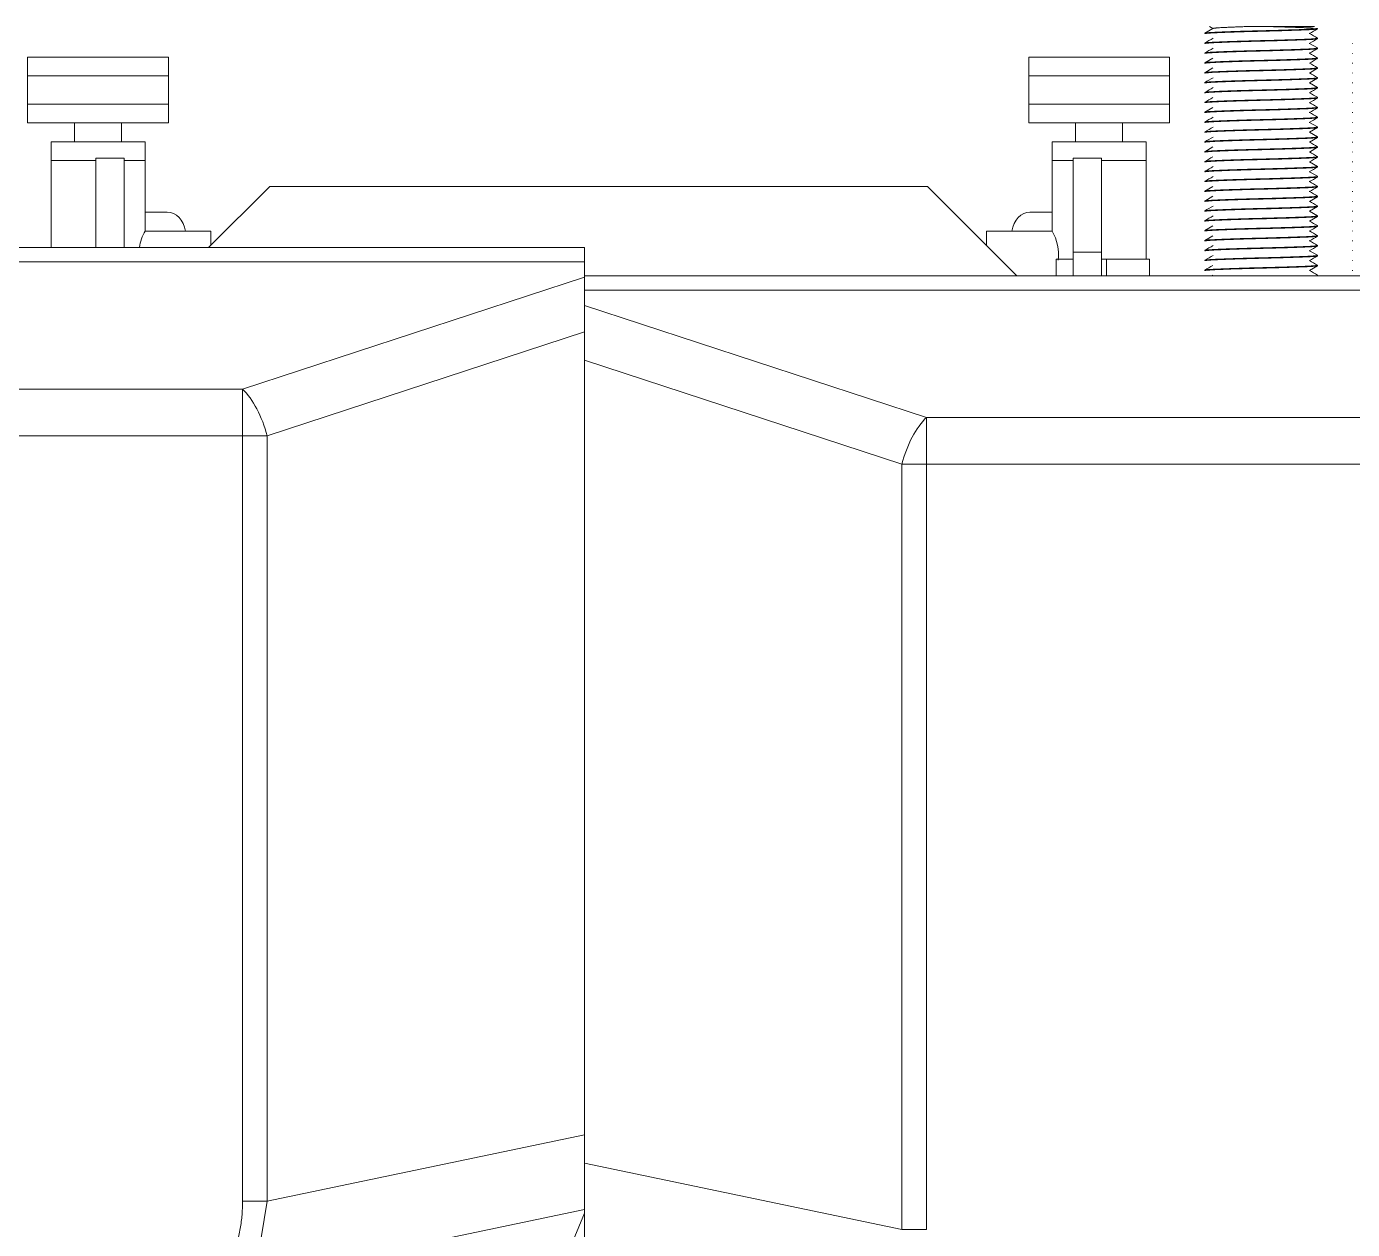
# Model space of a CAD drawing. Header units: millimetres. Extents: x 113490 to 142599, y -20467 to 115.
# Drawn here: x 133022.9 to 133164, y -6244.1 to -6116.2 of the extents above; entities that cross this region are included whole.
import ezdxf

# ---------------------------------------------------------------- set-up
doc = ezdxf.new("R2010")
doc.units = ezdxf.units.MM
doc.layers.add('DV1_0', color=7, linetype='Continuous')

msp = doc.modelspace()

# ---------------------------------------------------------------- linework, layer by layer
at = {"layer": 'DV1_0', "color": 7, "linetype": 'Continuous', "lineweight": 15}
for p, q in [((133148.75, -6116.18), (133149.12, -6116.39)), ((133159.94, -6116.18), (133152.8, -6116.18)), ((133149.13, -6116.39), (133148.26, -6116.89)), ((133160.26, -6117.47), (133160.26, -6117.42)), ((133148.26, -6117.95), (133148.26, -6118)), ((133148.26, -6119), (133148.26, -6119.05)), ((133160.26, -6118.46), (133159.4, -6117.97)), ((133160.26, -6118.52), (133160.26, -6118.47)), ((133163.98, -6117.95), (133163.98, -6118)), ((133163.98, -6119), (133163.98, -6119.05)), ((133038, -6119.43), (133023, -6119.43)), ((133023, -6119.43), (133023, -6124.43)), ((133038, -6124.43), (133038, -6119.43)), ((133144.52, -6119.43), (133129.52, -6119.43)), ((133129.52, -6119.43), (133129.52, -6124.43)), ((133144.52, -6124.43), (133144.52, -6119.43)), ((133149.13, -6119.54), (133148.26, -6120.04)), ((133148.26, -6120.05), (133148.26, -6120.1)), ((133149.13, -6120.59), (133148.26, -6121.09)), ((133160.26, -6119.57), (133160.26, -6119.52)), ((133160.26, -6120.62), (133160.26, -6120.57)), ((133163.98, -6120.05), (133163.98, -6120.1)), ((133038, -6121.43), (133023, -6121.43)), ((133023, -6121.43), (133023, -6126.43)), ((133038, -6126.43), (133038, -6121.43)), ((133144.52, -6121.43), (133129.52, -6121.43)), ((133129.52, -6121.43), (133129.52, -6126.43)), ((133144.52, -6126.43), (133144.52, -6121.43)), ((133148.26, -6121.1), (133148.26, -6121.15)), ((133159.39, -6121.13), (133160.26, -6120.62)), ((133159.39, -6122.17), (133160.26, -6121.67)), ((133160.26, -6121.67), (133160.26, -6121.62)), ((133163.98, -6121.1), (133163.98, -6121.15)), ((133148.26, -6122.15), (133148.26, -6122.2)), ((133148.26, -6123.2), (133148.26, -6123.25)), ((133160.26, -6122.66), (133159.4, -6122.17)), ((133160.26, -6122.72), (133160.26, -6122.67)), ((133163.98, -6122.15), (133163.98, -6122.2)), ((133163.98, -6123.2), (133163.98, -6123.25)), ((133038, -6124.43), (133023, -6124.43)), ((133144.52, -6124.43), (133129.52, -6124.43)), ((133148.26, -6124.25), (133148.26, -6124.3)), ((133149.13, -6124.79), (133148.26, -6125.29)), ((133160.26, -6123.77), (133160.26, -6123.72)), ((133160.26, -6124.82), (133160.26, -6124.77)), ((133163.98, -6124.25), (133163.98, -6124.3)), ((133148.26, -6125.3), (133148.26, -6125.35)), ((133160.26, -6125.87), (133160.26, -6125.82)), ((133163.98, -6125.3), (133163.98, -6125.35)), ((133038, -6126.43), (133023, -6126.43)), ((133028, -6126.43), (133028, -6128.43)), ((133028, -6126.43), (133028, -6128.43)), ((133033, -6128.43), (133033, -6126.43)), ((133033, -6128.43), (133033, -6126.43)), ((133144.52, -6126.43), (133129.52, -6126.43)), ((133134.52, -6126.43), (133134.52, -6128.43)), ((133134.52, -6126.43), (133134.52, -6128.43)), ((133139.52, -6128.43), (133139.52, -6126.43)), ((133139.52, -6128.43), (133139.52, -6126.43)), ((133148.26, -6126.35), (133148.26, -6126.4)), ((133148.26, -6127.4), (133148.26, -6127.45)), ((133159.39, -6127.43), (133160.26, -6126.93)), ((133160.26, -6126.86), (133159.4, -6126.37)), ((133160.26, -6127.91), (133159.4, -6127.42)), ((133160.26, -6126.92), (133160.26, -6126.87)), ((133163.98, -6126.35), (133163.98, -6126.4)), ((133163.98, -6127.4), (133163.98, -6127.45)), ((133035.5, -6128.43), (133025.5, -6128.43)), ((133025.5, -6128.43), (133025.5, -6139.68)), ((133035.5, -6137.93), (133035.5, -6128.43)), ((133142.02, -6128.43), (133132.02, -6128.43)), ((133132.02, -6128.43), (133132.02, -6137.93)), ((133142.02, -6140.93), (133142.02, -6128.43)), ((133148.26, -6128.45), (133148.26, -6128.5)), ((133149.13, -6128.99), (133148.26, -6129.49)), ((133159.39, -6128.48), (133160.26, -6127.97)), ((133159.39, -6129.53), (133160.26, -6129.02)), ((133160.26, -6127.97), (133160.26, -6127.92)), ((133160.26, -6129.02), (133160.26, -6128.97)), ((133163.98, -6128.45), (133163.98, -6128.5)), ((133030.26, -6130.43), (133025.5, -6130.43)), ((133025.5, -6130.43), (133025.5, -6139.68)), ((133030.26, -6130.18), (133033.26, -6130.18)), ((133030.26, -6139.68), (133030.26, -6130.18)), ((133033.26, -6130.18), (133033.26, -6139.68)), ((133035.5, -6130.43), (133033.26, -6130.43)), ((133035.5, -6137.95), (133035.5, -6130.43)), ((133134.26, -6130.43), (133132.02, -6130.43)), ((133132.02, -6130.43), (133132.02, -6137.95)), ((133134.26, -6140.18), (133134.26, -6130.18)), ((133134.26, -6130.18), (133137.26, -6130.18)), ((133137.26, -6130.18), (133137.26, -6140.18)), ((133142.02, -6130.43), (133137.26, -6130.43)), ((133142.02, -6140.93), (133142.02, -6130.43)), ((133148.26, -6129.5), (133148.26, -6129.55)), ((133160.26, -6130.07), (133160.26, -6130.02)), ((133163.98, -6129.5), (133163.98, -6129.55)), ((133148.26, -6130.55), (133148.26, -6130.6)), ((133148.26, -6131.6), (133148.26, -6131.65)), ((133160.26, -6131.06), (133159.4, -6130.57)), ((133160.26, -6132.11), (133159.4, -6131.62)), ((133160.26, -6131.12), (133160.26, -6131.07)), ((133163.98, -6130.55), (133163.98, -6130.6)), ((133163.98, -6131.6), (133163.98, -6131.65)), ((133048.76, -6133.18), (133042.26, -6139.68)), ((133048.76, -6133.18), (133118.76, -6133.18)), ((133128.26, -6142.68), (133118.76, -6133.18)), ((133148.26, -6132.65), (133148.26, -6132.7)), ((133149.13, -6133.19), (133148.26, -6133.69)), ((133160.26, -6132.17), (133160.26, -6132.12)), ((133160.26, -6133.22), (133160.26, -6133.17)), ((133163.98, -6132.65), (133163.98, -6132.7)), ((133148.26, -6133.7), (133148.26, -6133.75)), ((133149.13, -6134.24), (133148.26, -6134.74)), ((133159.39, -6134.78), (133160.26, -6134.28)), ((133160.26, -6134.27), (133160.26, -6134.22)), ((133163.98, -6133.7), (133163.98, -6133.75)), ((133037.86, -6135.93), (133035.5, -6135.93)), ((133132.02, -6135.93), (133129.66, -6135.93)), ((133148.26, -6134.75), (133148.26, -6134.8)), ((133148.26, -6135.8), (133148.26, -6135.85)), ((133159.39, -6135.82), (133160.26, -6135.32)), ((133160.26, -6136.31), (133159.4, -6135.82)), ((133160.26, -6135.32), (133160.26, -6135.27)), ((133163.98, -6134.75), (133163.98, -6134.8)), ((133163.98, -6135.8), (133163.98, -6135.85)), ((133148.26, -6136.85), (133148.26, -6136.9)), ((133149.13, -6137.39), (133148.26, -6137.89)), ((133159.39, -6136.88), (133160.26, -6136.37)), ((133160.26, -6136.37), (133160.26, -6136.32)), ((133160.26, -6137.42), (133160.26, -6137.37)), ((133163.98, -6136.85), (133163.98, -6136.9)), ((133042.5, -6137.93), (133035.5, -6137.93)), ((133042.5, -6139.43), (133042.5, -6137.93)), ((133125.02, -6137.93), (133125.02, -6139.44)), ((133132.02, -6137.93), (133125.02, -6137.93)), ((133148.26, -6137.9), (133148.26, -6137.95)), ((133149.13, -6138.44), (133148.26, -6138.94)), ((133160.26, -6138.47), (133160.26, -6138.42)), ((133163.98, -6137.9), (133163.98, -6137.95)), ((133082.26, -6139.68), (132983.28, -6139.68)), ((133082.26, -6141.22), (133082.26, -6139.68)), ((133134.26, -6142.68), (133134.26, -6140.18)), ((133137.26, -6140.18), (133134.26, -6140.18)), ((133137.26, -6142.68), (133137.26, -6140.18)), ((133148.26, -6138.95), (133148.26, -6139)), ((133148.26, -6140), (133148.26, -6140.05)), ((133160.26, -6140.51), (133159.4, -6140.02)), ((133160.26, -6139.52), (133160.26, -6139.47)), ((133163.98, -6138.95), (133163.98, -6139)), ((133163.98, -6140), (133163.98, -6140.05)), ((133082.26, -6141.22), (133082.26, -6142.84)), ((133134.26, -6140.93), (133132.46, -6140.93)), ((133132.46, -6140.93), (133132.46, -6142.68)), ((133137.8, -6140.93), (133137.26, -6140.93)), ((133140.08, -6140.93), (133137.8, -6140.93)), ((133137.8, -6140.93), (133137.8, -6142.68)), ((133142.36, -6140.93), (133140.08, -6140.93)), ((133142.36, -6140.93), (133142.36, -6142.68)), ((133148.26, -6141.05), (133148.26, -6141.1)), ((133159.39, -6142.13), (133160.26, -6141.62)), ((133160.26, -6140.57), (133160.26, -6140.52)), ((133160.26, -6141.62), (133160.26, -6141.57)), ((133163.98, -6141.05), (133163.98, -6141.1)), ((133181.24, -6142.68), (133082.26, -6142.68)), ((133082.26, -6148.67), (133082.26, -6142.84)), ((133148.26, -6142.1), (133148.26, -6142.15)), ((133149.13, -6142.64), (133149.06, -6142.68)), ((133160.25, -6142.68), (133160.26, -6142.67)), ((133160.26, -6142.67), (133160.26, -6142.62)), ((133163.98, -6142.1), (133163.98, -6142.15)), ((133082.26, -6148.58), (133082.26, -6151.67)), ((133082.26, -6234.07), (133082.26, -6148.67)), ((133082.26, -6151.67), (133082.26, -6237.07)), ((133082.26, -6237.08), (133082.26, -6234.07)), ((133082.26, -6237.07), (133082.26, -6245))]:
    msp.add_line(p, q, dxfattribs=at)
at = {"layer": 'DV1_0', "color": 7, "linetype": 'Continuous', "lineweight": 20}
for p, q in [((133082.26, -6141.22), (132981.95, -6141.22)), ((133045.88, -6154.76), (133082.26, -6142.84)), ((133182.57, -6144.22), (133082.26, -6144.22)), ((133082.26, -6145.84), (133118.64, -6157.76)), ((133048.5, -6159.73), (133082.26, -6148.67)), ((133082.26, -6151.67), (133116.02, -6162.73)), ((131930.64, -6154.76), (133045.88, -6154.76)), ((133045.88, -6159.73), (133045.88, -6154.76)), ((133118.64, -6157.76), (134233.88, -6157.76)), ((133118.64, -6157.76), (133118.64, -6162.73)), ((131930.64, -6159.73), (133045.88, -6159.73)), ((133045.88, -6241.13), (133045.88, -6159.73)), ((133045.88, -6159.73), (133048.5, -6159.73)), ((133048.5, -6241.13), (133048.5, -6159.73)), ((133116.02, -6162.73), (133116.02, -6244.13)), ((133118.64, -6162.73), (133116.02, -6162.73)), ((133118.64, -6162.73), (134233.88, -6162.73)), ((133118.64, -6162.73), (133118.64, -6244.13)), ((133048.5, -6241.13), (133082.26, -6234.07)), ((133082.26, -6237.07), (133116.02, -6244.13)), ((133045.88, -6241.13), (133048.5, -6241.13)), ((133047.13, -6249.35), (133048.5, -6241.13)), ((132654.65, -7262.15), (133082.26, -6242.4)), ((133047.13, -6249.35), (133082.26, -6242)), ((133118.64, -6244.13), (133116.02, -6244.13))]:
    msp.add_line(p, q, dxfattribs=at)
at = {"layer": 'DV1_0', "color": 7, "linetype": 'Continuous', "lineweight": 15}
for centre, start, end in [((133039.85, -6140.43), 150.0584, 171.281), ((133127.68, -6140.43), 353.0524, 29.9416)]:
    msp.add_arc(centre, 5.01, start, end, dxfattribs=at)
for centre, start_param, end_param in [((133037.86, -6138.43), 1.772154, 3.141593), ((133129.66, -6138.43), 3.141593, 4.511031)]:
    msp.add_ellipse(centre, major_axis=(0, -2.5), ratio=0.790252, start_param=start_param, end_param=end_param, dxfattribs=at)
at = {"layer": 'DV1_0', "color": 7, "linetype": 'Continuous', "lineweight": 20}
for centre, major_axis, start_param, end_param in [((133045.88, -6159.73), (-1.87, 5.7), 4.575942, 5.619674), ((133118.64, -6162.73), (1.87, 5.7), 0.663512, 1.707243)]:
    msp.add_ellipse(centre, major_axis=major_axis, ratio=0.419085, start_param=start_param, end_param=end_param, dxfattribs=at)
at = {"layer": 'DV1_0', "color": 7, "linetype": 'Continuous', "lineweight": 15}
for points, weights, knots in [([(133148.27, -6116.89), (133148.32, -6116.86), (133148.72, -6116.83), (133150.04, -6116.74), (133153.48, -6116.65), (133156.91, -6116.57), (133159.02, -6116.48), (133160.35, -6116.42), (133160.25, -6116.36)], [0.940409653472, 0.955272571626, 1, 0.866025403784, 1, 0.866025403784, 1, 0.910927340067, 0.940294130174], [0.98211746, 0.98211746, 0.98211746, 0.98359662, 0.98359662, 0.98802723, 0.98802723, 0.99245785, 0.99245785, 0.99540353, 0.99540353, 0.99540353]), ([(133149.13, -6116.39), (133149.18, -6116.36), (133149.52, -6116.33), (133150.45, -6116.26), (133152.8, -6116.18)], [0.940735776671, 0.955757985195, 1, 0.886847543423, 0.964828014894], [0.994728127, 0.994728127, 0.994728127, 0.996209998, 0.996209998, 1, 1, 1]), ([(133148.26, -6116.94), (133148.26, -6116.91), (133148.72, -6116.88), (133150.04, -6116.79), (133153.48, -6116.7), (133156.91, -6116.62), (133159.02, -6116.53), (133160.13, -6116.48), (133160.25, -6116.43)], [0.937005684544, 0.949367490769, 1, 0.866025403784, 1, 0.866025403784, 1, 0.924617813952, 0.934064754229], [0.98010034, 0.98010034, 0.98010034, 0.98181818, 0.98181818, 0.98636364, 0.98636364, 0.99090909, 0.99090909, 0.99346664, 0.99346664, 0.99346664]), ([(133148.26, -6117.99), (133148.26, -6117.96), (133148.72, -6117.93), (133150.04, -6117.84), (133153.48, -6117.75), (133156.91, -6117.67), (133159.02, -6117.58), (133160.26, -6117.53), (133160.26, -6117.47)], [0.937005684544, 0.949367490769, 1, 0.866025403784, 1, 0.866025403784, 1, 0.916657913015, 0.937005684544], [0.95282761, 0.95282761, 0.95282761, 0.95454545, 0.95454545, 0.95909091, 0.95909091, 0.96363636, 0.96363636, 0.96646397, 0.96646397, 0.96646397]), ([(133148.28, -6117.93), (133148.35, -6117.9), (133148.72, -6117.88), (133150.04, -6117.79), (133153.48, -6117.7), (133156.91, -6117.62), (133159.02, -6117.53), (133160.32, -6117.48), (133160.26, -6117.41)], [0.943109560128, 0.95901964813, 1, 0.866025403784, 1, 0.866025403784, 1, 0.91315126906, 0.938901527465], [0.95565768, 0.95565768, 0.95565768, 0.95701293, 0.95701293, 0.96144354, 0.96144354, 0.96587416, 0.96587416, 0.96874629, 0.96874629, 0.96874629]), ([(133148.26, -6119.04), (133148.26, -6119.01), (133148.72, -6118.98), (133150.04, -6118.89), (133153.48, -6118.8), (133156.91, -6118.72), (133159.02, -6118.63), (133160.26, -6118.58), (133160.26, -6118.52)], [0.937005684544, 0.949367490769, 1, 0.866025403784, 1, 0.866025403784, 1, 0.916657913015, 0.937005684544], [0.92555488, 0.92555488, 0.92555488, 0.92727273, 0.92727273, 0.93181818, 0.93181818, 0.93636364, 0.93636364, 0.93919124, 0.93919124, 0.93919124]), ([(133148.28, -6118.98), (133148.35, -6118.95), (133148.72, -6118.93), (133150.04, -6118.84), (133153.48, -6118.75), (133156.91, -6118.67), (133159.02, -6118.58), (133160.37, -6118.52), (133160.25, -6118.46)], [0.942920757725, 0.958775347131, 1, 0.866025403784, 1, 0.866025403784, 1, 0.909947002662, 0.940954901324], [0.92906591, 0.92906591, 0.92906591, 0.93042923, 0.93042923, 0.93485985, 0.93485985, 0.93929046, 0.93929046, 0.94226857, 0.94226857, 0.94226857]), ([(133148.26, -6120.04), (133148.31, -6120.01), (133148.72, -6119.98), (133150.04, -6119.89), (133153.48, -6119.8), (133156.91, -6119.72), (133159.02, -6119.63), (133160.42, -6119.57), (133160.24, -6119.51)], [0.939713309122, 0.954198913777, 1, 0.866025403784, 1, 0.866025403784, 1, 0.907072492652, 0.943057807076], [0.90233087, 0.90233087, 0.90233087, 0.90384554, 0.90384554, 0.90827616, 0.90827616, 0.91270677, 0.91270677, 0.91577994, 0.91577994, 0.91577994]), ([(133148.26, -6120.09), (133148.26, -6120.06), (133148.72, -6120.03), (133150.04, -6119.94), (133153.48, -6119.85), (133156.91, -6119.77), (133159.02, -6119.68), (133160.26, -6119.63), (133160.26, -6119.57)], [0.937005684544, 0.949367490769, 1, 0.866025403784, 1, 0.866025403784, 1, 0.916657913015, 0.937005684544], [0.89828215, 0.89828215, 0.89828215, 0.9, 0.9, 0.90454545, 0.90454545, 0.90909091, 0.90909091, 0.91191852, 0.91191852, 0.91191852]), ([(133148.27, -6121.09), (133148.31, -6121.06), (133148.72, -6121.03), (133150.04, -6120.94), (133153.48, -6120.85), (133156.91, -6120.77), (133159.02, -6120.68), (133160.38, -6120.62), (133160.25, -6120.56)], [0.939846462589, 0.954408382882, 1, 0.866025403784, 1, 0.866025403784, 1, 0.909587042622, 0.941204725272], [0.87575411, 0.87575411, 0.87575411, 0.87726185, 0.87726185, 0.88169246, 0.88169246, 0.88612308, 0.88612308, 0.88911309, 0.88911309, 0.88911309]), ([(133148.26, -6121.14), (133148.26, -6121.11), (133148.72, -6121.08), (133150.04, -6120.99), (133153.48, -6120.9), (133156.91, -6120.82), (133159.02, -6120.73), (133160.26, -6120.68), (133160.26, -6120.62)], [0.937005684544, 0.949367490769, 1, 0.866025403784, 1, 0.866025403784, 1, 0.916657913015, 0.937005684544], [0.87100943, 0.87100943, 0.87100943, 0.87272727, 0.87272727, 0.87727273, 0.87727273, 0.88181818, 0.88181818, 0.88464579, 0.88464579, 0.88464579]), ([(133148.26, -6122.19), (133148.26, -6122.16), (133148.72, -6122.13), (133150.04, -6122.04), (133153.48, -6121.95), (133156.91, -6121.87), (133159.02, -6121.78), (133160.26, -6121.73), (133160.26, -6121.67)], [0.937005684544, 0.949367490769, 1, 0.866025403784, 1, 0.866025403784, 1, 0.916657913015, 0.937005684544], [0.8437367, 0.8437367, 0.8437367, 0.84545455, 0.84545455, 0.85, 0.85, 0.85454545, 0.85454545, 0.85737306, 0.85737306, 0.85737306]), ([(133148.28, -6122.13), (133148.34, -6122.1), (133148.72, -6122.08), (133150.04, -6121.99), (133153.48, -6121.9), (133156.91, -6121.82), (133159.02, -6121.73), (133160.32, -6121.68), (133160.26, -6121.61)], [0.942523596791, 0.958253723104, 1, 0.866025403784, 1, 0.866025403784, 1, 0.913211915691, 0.938865619464], [0.84929758, 0.84929758, 0.84929758, 0.85067816, 0.85067816, 0.85510877, 0.85510877, 0.85953939, 0.85953939, 0.86240952, 0.86240952, 0.86240952]), ([(133148.26, -6123.24), (133148.26, -6123.21), (133148.72, -6123.18), (133150.04, -6123.09), (133153.48, -6123), (133156.91, -6122.92), (133159.02, -6122.83), (133160.26, -6122.78), (133160.26, -6122.72)], [0.937005684544, 0.949367490769, 1, 0.866025403784, 1, 0.866025403784, 1, 0.916657913015, 0.937005684544], [0.81646397, 0.81646397, 0.81646397, 0.81818182, 0.81818182, 0.82272727, 0.82272727, 0.82727273, 0.82727273, 0.83010034, 0.83010034, 0.83010034]), ([(133148.28, -6123.18), (133148.36, -6123.15), (133148.72, -6123.13), (133150.04, -6123.04), (133153.48, -6122.95), (133156.91, -6122.87), (133159.02, -6122.78), (133160.35, -6122.72), (133160.25, -6122.66)], [0.943411927292, 0.959406186163, 1, 0.866025403784, 1, 0.866025403784, 1, 0.911003390223, 0.940244069836], [0.822752, 0.822752, 0.822752, 0.82409446, 0.82409446, 0.82852508, 0.82852508, 0.83295569, 0.83295569, 0.83589886, 0.83589886, 0.83589886]), ([(133148.26, -6124.29), (133148.26, -6124.26), (133148.72, -6124.23), (133150.04, -6124.14), (133153.48, -6124.05), (133156.91, -6123.97), (133159.02, -6123.88), (133160.26, -6123.83), (133160.26, -6123.77)], [0.937005684544, 0.949367490769, 1, 0.866025403784, 1, 0.866025403784, 1, 0.916657913015, 0.937005684544], [0.78919124, 0.78919124, 0.78919124, 0.79090909, 0.79090909, 0.79545455, 0.79545455, 0.8, 0.8, 0.80282761, 0.80282761, 0.80282761]), ([(133148.26, -6125.29), (133148.3, -6125.26), (133148.72, -6125.23), (133150.04, -6125.14), (133153.48, -6125.05), (133156.91, -6124.97), (133159.02, -6124.88), (133160.4, -6124.82), (133160.25, -6124.76)], [0.93946088209, 0.953796016575, 1, 0.866025403784, 1, 0.866025403784, 1, 0.908359497092, 0.942085772819], [0.76939909, 0.76939909, 0.76939909, 0.77092708, 0.77092708, 0.77535769, 0.77535769, 0.77978831, 0.77978831, 0.78281891, 0.78281891, 0.78281891]), ([(133148.26, -6125.34), (133148.26, -6125.31), (133148.72, -6125.28), (133150.04, -6125.19), (133153.48, -6125.1), (133156.91, -6125.02), (133159.02, -6124.93), (133160.26, -6124.88), (133160.26, -6124.82)], [0.937005684544, 0.949367490769, 1, 0.866025403784, 1, 0.866025403784, 1, 0.916657913015, 0.937005684544], [0.76191852, 0.76191852, 0.76191852, 0.76363636, 0.76363636, 0.76818182, 0.76818182, 0.77272727, 0.77272727, 0.77555488, 0.77555488, 0.77555488]), ([(133148.27, -6124.24), (133148.32, -6124.21), (133148.72, -6124.18), (133150.04, -6124.09), (133153.48, -6124), (133156.91, -6123.92), (133159.02, -6123.83), (133160.41, -6123.77), (133160.24, -6123.71)], [0.940379779749, 0.955227576202, 1, 0.866025403784, 1, 0.866025403784, 1, 0.907404373793, 0.942802415562], [0.79603012, 0.79603012, 0.79603012, 0.79751077, 0.79751077, 0.80194139, 0.80194139, 0.806372, 0.806372, 0.80943419, 0.80943419, 0.80943419]), ([(133148.26, -6126.39), (133148.26, -6126.36), (133148.72, -6126.33), (133150.04, -6126.24), (133153.48, -6126.15), (133156.91, -6126.07), (133159.02, -6125.98), (133160.26, -6125.93), (133160.26, -6125.87)], [0.937005684544, 0.949367490769, 1, 0.866025403784, 1, 0.866025403784, 1, 0.916657913015, 0.937005684544], [0.73464579, 0.73464579, 0.73464579, 0.73636364, 0.73636364, 0.74090909, 0.74090909, 0.74545455, 0.74545455, 0.74828215, 0.74828215, 0.74828215]), ([(133148.27, -6126.33), (133148.34, -6126.3), (133148.72, -6126.28), (133150.04, -6126.19), (133153.48, -6126.1), (133156.91, -6126.02), (133159.02, -6125.93), (133160.32, -6125.88), (133160.26, -6125.81)], [0.941813228179, 0.957292806461, 1, 0.866025403784, 1, 0.866025403784, 1, 0.912855027697, 0.939078506014], [0.74293104, 0.74293104, 0.74293104, 0.74434339, 0.74434339, 0.748774, 0.748774, 0.75320462, 0.75320462, 0.75608655, 0.75608655, 0.75608655]), ([(133148.26, -6127.44), (133148.26, -6127.41), (133148.72, -6127.38), (133150.04, -6127.29), (133153.48, -6127.2), (133156.91, -6127.12), (133159.02, -6127.03), (133160.26, -6126.98), (133160.26, -6126.92)], [0.937005684544, 0.949367490769, 1, 0.866025403784, 1, 0.866025403784, 1, 0.916657913015, 0.937005684544], [0.70737306, 0.70737306, 0.70737306, 0.70909091, 0.70909091, 0.71363636, 0.71363636, 0.71818182, 0.71818182, 0.72100943, 0.72100943, 0.72100943]), ([(133148.28, -6127.38), (133148.36, -6127.35), (133148.72, -6127.33), (133150.04, -6127.24), (133153.48, -6127.15), (133156.91, -6127.07), (133159.02, -6126.98), (133160.34, -6126.93), (133160.26, -6126.86)], [0.943596258038, 0.959639076609, 1, 0.866025403784, 1, 0.866025403784, 1, 0.911962578916, 0.939627503352], [0.71642494, 0.71642494, 0.71642494, 0.71775969, 0.71775969, 0.72219031, 0.72219031, 0.72662093, 0.72662093, 0.72953237, 0.72953237, 0.72953237]), ([(133148.26, -6128.49), (133148.26, -6128.46), (133148.72, -6128.43), (133150.04, -6128.34), (133153.48, -6128.25), (133156.91, -6128.17), (133159.02, -6128.08), (133160.26, -6128.03), (133160.26, -6127.97)], [0.937005684544, 0.949367490769, 1, 0.866025403784, 1, 0.866025403784, 1, 0.916657913015, 0.937005684544], [0.68010034, 0.68010034, 0.68010034, 0.68181818, 0.68181818, 0.68636364, 0.68636364, 0.69090909, 0.69090909, 0.6937367, 0.6937367, 0.6937367]), ([(133148.26, -6129.49), (133148.3, -6129.46), (133148.72, -6129.43), (133150.04, -6129.34), (133153.48, -6129.25), (133156.91, -6129.17), (133159.02, -6129.08), (133160.41, -6129.02), (133160.24, -6128.96)], [0.939291130934, 0.953520627137, 1, 0.866025403784, 1, 0.866025403784, 1, 0.907529299377, 0.942707133853], [0.66305521, 0.66305521, 0.66305521, 0.66459231, 0.66459231, 0.66902293, 0.66902293, 0.67345354, 0.67345354, 0.6765116, 0.6765116, 0.6765116]), ([(133148.26, -6129.54), (133148.26, -6129.51), (133148.72, -6129.48), (133150.04, -6129.39), (133153.48, -6129.3), (133156.91, -6129.22), (133159.02, -6129.13), (133160.26, -6129.08), (133160.26, -6129.02)], [0.937005684544, 0.949367490769, 1, 0.866025403784, 1, 0.866025403784, 1, 0.916657913015, 0.937005684544], [0.65282761, 0.65282761, 0.65282761, 0.65454545, 0.65454545, 0.65909091, 0.65909091, 0.66363636, 0.66363636, 0.66646397, 0.66646397, 0.66646397]), ([(133148.27, -6128.43), (133148.33, -6128.41), (133148.72, -6128.38), (133150.04, -6128.29), (133153.48, -6128.2), (133156.91, -6128.12), (133159.02, -6128.03), (133160.4, -6127.97), (133160.25, -6127.91)], [0.941224818249, 0.956467072199, 1, 0.866025403784, 1, 0.866025403784, 1, 0.908057190003, 0.942309652079], [0.68973634, 0.68973634, 0.68973634, 0.691176, 0.691176, 0.69560662, 0.69560662, 0.70003723, 0.70003723, 0.70307783, 0.70307783, 0.70307783]), ([(133148.26, -6130.59), (133148.26, -6130.56), (133148.72, -6130.53), (133150.04, -6130.44), (133153.48, -6130.35), (133156.91, -6130.27), (133159.02, -6130.18), (133160.26, -6130.13), (133160.26, -6130.07)], [0.937005684544, 0.949367490769, 1, 0.866025403784, 1, 0.866025403784, 1, 0.916657913015, 0.937005684544], [0.62555488, 0.62555488, 0.62555488, 0.62727273, 0.62727273, 0.63181818, 0.63181818, 0.63636364, 0.63636364, 0.63919124, 0.63919124, 0.63919124]), ([(133148.27, -6130.53), (133148.33, -6130.51), (133148.72, -6130.48), (133150.04, -6130.39), (133153.48, -6130.3), (133156.91, -6130.22), (133159.02, -6130.13), (133160.34, -6130.08), (133160.26, -6130.01)], [0.941071399518, 0.956246952046, 1, 0.866025403784, 1, 0.866025403784, 1, 0.912036569576, 0.939581083352], [0.63656168, 0.63656168, 0.63656168, 0.63800862, 0.63800862, 0.64243923, 0.64243923, 0.64686985, 0.64686985, 0.64977885, 0.64977885, 0.64977885]), ([(133148.26, -6131.64), (133148.26, -6131.61), (133148.72, -6131.58), (133150.04, -6131.49), (133153.48, -6131.4), (133156.91, -6131.32), (133159.02, -6131.23), (133160.26, -6131.18), (133160.26, -6131.12)], [0.937005684544, 0.949367490769, 1, 0.866025403784, 1, 0.866025403784, 1, 0.916657913015, 0.937005684544], [0.59828215, 0.59828215, 0.59828215, 0.6, 0.6, 0.60454545, 0.60454545, 0.60909091, 0.60909091, 0.61191852, 0.61191852, 0.61191852]), ([(133148.28, -6131.58), (133148.36, -6131.55), (133148.72, -6131.53), (133150.04, -6131.44), (133153.48, -6131.35), (133156.91, -6131.27), (133159.02, -6131.18), (133160.32, -6131.13), (133160.26, -6131.06)], [0.943477815595, 0.959489667189, 1, 0.866025403784, 1, 0.866025403784, 1, 0.91271238853, 0.939164655087], [0.61008523, 0.61008523, 0.61008523, 0.61142492, 0.61142492, 0.61585554, 0.61585554, 0.62028616, 0.62028616, 0.62317281, 0.62317281, 0.62317281]), ([(133148.26, -6132.69), (133148.26, -6132.66), (133148.72, -6132.63), (133150.04, -6132.54), (133153.48, -6132.45), (133156.91, -6132.37), (133159.02, -6132.28), (133160.26, -6132.23), (133160.26, -6132.17)], [0.937005684544, 0.949367490769, 1, 0.866025403784, 1, 0.866025403784, 1, 0.916657913015, 0.937005684544], [0.57100943, 0.57100943, 0.57100943, 0.57272727, 0.57272727, 0.57727273, 0.57727273, 0.58181818, 0.58181818, 0.58464579, 0.58464579, 0.58464579]), ([(133148.26, -6133.69), (133148.3, -6133.66), (133148.72, -6133.63), (133150.04, -6133.54), (133153.48, -6133.45), (133156.91, -6133.37), (133159.02, -6133.28), (133160.42, -6133.22), (133160.24, -6133.16)], [0.939390346916, 0.953682032033, 1, 0.866025403784, 1, 0.866025403784, 1, 0.907104578681, 0.943032972411], [0.55672578, 0.55672578, 0.55672578, 0.55825754, 0.55825754, 0.56268816, 0.56268816, 0.56711877, 0.56711877, 0.57019087, 0.57019087, 0.57019087]), ([(133148.26, -6133.74), (133148.26, -6133.71), (133148.72, -6133.68), (133150.04, -6133.59), (133153.48, -6133.5), (133156.91, -6133.42), (133159.02, -6133.33), (133160.26, -6133.28), (133160.26, -6133.22)], [0.937005684544, 0.949367490769, 1, 0.866025403784, 1, 0.866025403784, 1, 0.916657913015, 0.937005684544], [0.5437367, 0.5437367, 0.5437367, 0.54545455, 0.54545455, 0.55, 0.55, 0.55454545, 0.55454545, 0.55737306, 0.55737306, 0.55737306]), ([(133148.27, -6132.63), (133148.34, -6132.6), (133148.72, -6132.58), (133150.04, -6132.49), (133153.48, -6132.4), (133156.91, -6132.32), (133159.02, -6132.23), (133160.39, -6132.17), (133160.25, -6132.11)], [0.942179632222, 0.957793095246, 1, 0.866025403784, 1, 0.866025403784, 1, 0.908952300797, 0.941654682047], [0.58344543, 0.58344543, 0.58344543, 0.58484123, 0.58484123, 0.58927185, 0.58927185, 0.59370246, 0.59370246, 0.59671346, 0.59671346, 0.59671346]), ([(133148.26, -6134.79), (133148.26, -6134.76), (133148.72, -6134.73), (133150.04, -6134.64), (133153.48, -6134.55), (133156.91, -6134.47), (133159.02, -6134.38), (133160.26, -6134.33), (133160.26, -6134.27)], [0.937005684544, 0.949367490769, 1, 0.866025403784, 1, 0.866025403784, 1, 0.916657913015, 0.937005684544], [0.51646397, 0.51646397, 0.51646397, 0.51818182, 0.51818182, 0.52272727, 0.52272727, 0.52727273, 0.52727273, 0.53010034, 0.53010034, 0.53010034]), ([(133148.27, -6134.74), (133148.32, -6134.71), (133148.72, -6134.68), (133150.04, -6134.59), (133153.48, -6134.5), (133156.91, -6134.42), (133159.02, -6134.33), (133160.35, -6134.27), (133160.25, -6134.21)], [0.940385977938, 0.955236919326, 1, 0.866025403784, 1, 0.866025403784, 1, 0.910880795997, 0.940324853187], [0.53019351, 0.53019351, 0.53019351, 0.53167385, 0.53167385, 0.53610446, 0.53610446, 0.54053508, 0.54053508, 0.5434823, 0.5434823, 0.5434823]), ([(133148.26, -6135.84), (133148.26, -6135.81), (133148.72, -6135.78), (133150.04, -6135.69), (133153.48, -6135.6), (133156.91, -6135.52), (133159.02, -6135.43), (133160.26, -6135.38), (133160.26, -6135.32)], [0.937005684544, 0.949367490769, 1, 0.866025403784, 1, 0.866025403784, 1, 0.916657913015, 0.937005684544], [0.48919124, 0.48919124, 0.48919124, 0.49090909, 0.49090909, 0.49545455, 0.49545455, 0.5, 0.5, 0.50282761, 0.50282761, 0.50282761]), ([(133148.28, -6135.78), (133148.35, -6135.75), (133148.72, -6135.73), (133150.04, -6135.64), (133153.48, -6135.55), (133156.91, -6135.47), (133159.02, -6135.38), (133160.32, -6135.33), (133160.26, -6135.26)], [0.943090954014, 0.958995674764, 1, 0.866025403784, 1, 0.866025403784, 1, 0.913161813371, 0.938895276443], [0.50373412, 0.50373412, 0.50373412, 0.50509016, 0.50509016, 0.50952077, 0.50952077, 0.51395139, 0.51395139, 0.51682317, 0.51682317, 0.51682317]), ([(133148.26, -6136.89), (133148.26, -6136.86), (133148.72, -6136.83), (133150.04, -6136.74), (133153.48, -6136.65), (133156.91, -6136.57), (133159.02, -6136.48), (133160.26, -6136.43), (133160.26, -6136.37)], [0.937005684544, 0.949367490769, 1, 0.866025403784, 1, 0.866025403784, 1, 0.916657913015, 0.937005684544], [0.46191852, 0.46191852, 0.46191852, 0.46363636, 0.46363636, 0.46818182, 0.46818182, 0.47272727, 0.47272727, 0.47555488, 0.47555488, 0.47555488]), ([(133148.26, -6137.89), (133148.31, -6137.86), (133148.72, -6137.83), (133150.04, -6137.74), (133153.48, -6137.65), (133156.91, -6137.57), (133159.02, -6137.48), (133160.42, -6137.42), (133160.24, -6137.36)], [0.939730352436, 0.954225840736, 1, 0.866025403784, 1, 0.866025403784, 1, 0.907078428939, 0.943053210057], [0.45040899, 0.45040899, 0.45040899, 0.45192277, 0.45192277, 0.45635339, 0.45635339, 0.460784, 0.460784, 0.46385697, 0.46385697, 0.46385697]), ([(133148.26, -6137.94), (133148.26, -6137.91), (133148.72, -6137.88), (133150.04, -6137.79), (133153.48, -6137.7), (133156.91, -6137.62), (133159.02, -6137.53), (133160.26, -6137.48), (133160.26, -6137.42)], [0.937005684544, 0.949367490769, 1, 0.866025403784, 1, 0.866025403784, 1, 0.916657913015, 0.937005684544], [0.43464579, 0.43464579, 0.43464579, 0.43636364, 0.43636364, 0.44090909, 0.44090909, 0.44545455, 0.44545455, 0.44828215, 0.44828215, 0.44828215]), ([(133148.28, -6136.83), (133148.35, -6136.8), (133148.72, -6136.78), (133150.04, -6136.69), (133153.48, -6136.6), (133156.91, -6136.52), (133159.02, -6136.43), (133160.37, -6136.37), (133160.25, -6136.31)], [0.942944413397, 0.9588060832, 1, 0.866025403784, 1, 0.866025403784, 1, 0.90998676411, 0.94092754285], [0.47714416, 0.47714416, 0.47714416, 0.47850646, 0.47850646, 0.48293708, 0.48293708, 0.48736769, 0.48736769, 0.49034448, 0.49034448, 0.49034448]), ([(133148.26, -6138.99), (133148.26, -6138.96), (133148.72, -6138.93), (133150.04, -6138.84), (133153.48, -6138.75), (133156.91, -6138.67), (133159.02, -6138.58), (133160.26, -6138.53), (133160.26, -6138.47)], [0.937005684544, 0.949367490769, 1, 0.866025403784, 1, 0.866025403784, 1, 0.916657913015, 0.937005684544], [0.40737306, 0.40737306, 0.40737306, 0.40909091, 0.40909091, 0.41363636, 0.41363636, 0.41818182, 0.41818182, 0.42100943, 0.42100943, 0.42100943]), ([(133148.27, -6138.94), (133148.31, -6138.91), (133148.72, -6138.88), (133150.04, -6138.79), (133153.48, -6138.7), (133156.91, -6138.62), (133159.02, -6138.53), (133160.38, -6138.47), (133160.25, -6138.41)], [0.93982861428, 0.954380424162, 1, 0.866025403784, 1, 0.866025403784, 1, 0.909534255051, 0.941241686814], [0.42383041, 0.42383041, 0.42383041, 0.42533908, 0.42533908, 0.42976969, 0.42976969, 0.43420031, 0.43420031, 0.43719206, 0.43719206, 0.43719206]), ([(133148.26, -6140.04), (133148.26, -6140.01), (133148.72, -6139.98), (133150.04, -6139.89), (133153.48, -6139.8), (133156.91, -6139.72), (133159.02, -6139.63), (133160.26, -6139.58), (133160.26, -6139.52)], [0.937005684544, 0.949367490769, 1, 0.866025403784, 1, 0.866025403784, 1, 0.916657913015, 0.937005684544], [0.38010034, 0.38010034, 0.38010034, 0.38181818, 0.38181818, 0.38636364, 0.38636364, 0.39090909, 0.39090909, 0.3937367, 0.3937367, 0.3937367]), ([(133148.28, -6139.98), (133148.34, -6139.95), (133148.72, -6139.93), (133150.04, -6139.84), (133153.48, -6139.75), (133156.91, -6139.67), (133159.02, -6139.58), (133160.32, -6139.53), (133160.26, -6139.46)], [0.942498740042, 0.958220717788, 1, 0.866025403784, 1, 0.866025403784, 1, 0.913205611169, 0.938869347167], [0.39737372, 0.39737372, 0.39737372, 0.39875539, 0.39875539, 0.403186, 0.403186, 0.40761662, 0.40761662, 0.41048696, 0.41048696, 0.41048696]), ([(133148.26, -6141.09), (133148.26, -6141.06), (133148.72, -6141.03), (133150.04, -6140.94), (133153.48, -6140.85), (133156.91, -6140.77), (133159.02, -6140.68), (133160.26, -6140.63), (133160.26, -6140.57)], [0.937005684544, 0.949367490769, 1, 0.866025403784, 1, 0.866025403784, 1, 0.916657913015, 0.937005684544], [0.35282761, 0.35282761, 0.35282761, 0.35454545, 0.35454545, 0.35909091, 0.35909091, 0.36363636, 0.36363636, 0.36646397, 0.36646397, 0.36646397]), ([(133148.26, -6142.14), (133148.26, -6142.11), (133148.72, -6142.08), (133150.04, -6141.99), (133153.48, -6141.9), (133156.91, -6141.82), (133159.02, -6141.73), (133160.26, -6141.68), (133160.26, -6141.62)], [0.937005684544, 0.949367490769, 1, 0.866025403784, 1, 0.866025403784, 1, 0.916657913015, 0.937005684544], [0.32555488, 0.32555488, 0.32555488, 0.32727273, 0.32727273, 0.33181818, 0.33181818, 0.33636364, 0.33636364, 0.33919124, 0.33919124, 0.33919124]), ([(133148.27, -6142.09), (133148.32, -6142.06), (133148.72, -6142.03), (133150.04, -6141.94), (133153.48, -6141.85), (133156.91, -6141.77), (133159.02, -6141.68), (133160.41, -6141.62), (133160.24, -6141.56)], [0.940407993887, 0.955270074366, 1, 0.866025403784, 1, 0.866025403784, 1, 0.907423388393, 0.942787882917], [0.34410876, 0.34410876, 0.34410876, 0.345588, 0.345588, 0.35001862, 0.35001862, 0.35444923, 0.35444923, 0.35751079, 0.35751079, 0.35751079]), ([(133148.28, -6141.03), (133148.36, -6141), (133148.72, -6140.98), (133150.04, -6140.89), (133153.48, -6140.8), (133156.91, -6140.72), (133159.02, -6140.63), (133160.35, -6140.57), (133160.25, -6140.51)], [0.94342438897, 0.959421995447, 1, 0.866025403784, 1, 0.866025403784, 1, 0.911041697925, 0.940218919025], [0.37082976, 0.37082976, 0.37082976, 0.37217169, 0.37217169, 0.37660231, 0.37660231, 0.38103292, 0.38103292, 0.38397483, 0.38397483, 0.38397483])]:
    msp.add_rational_spline(points, weights, degree=2, knots=knots, dxfattribs=at)
msp.add_rational_spline([(133159.8, -6116.35), (133158.48, -6116.27), (133155.04, -6116.18)], [1, 0.866025403784, 1], degree=2, dxfattribs=at)
for points in [[(133149.14, -6117.43), (133148.85, -6117.6), (133148.56, -6117.76), (133148.28, -6117.93)], [(133159.38, -6116.93), (133159.67, -6116.76), (133159.96, -6116.6), (133160.25, -6116.43)], [(133159.38, -6117.98), (133159.67, -6117.82), (133159.96, -6117.65), (133160.25, -6117.48)], [(133160.25, -6117.41), (133159.97, -6117.25), (133159.69, -6117.08), (133159.4, -6116.92)], [(133149.14, -6118.48), (133148.85, -6118.65), (133148.56, -6118.82), (133148.28, -6118.98)], [(133159.38, -6119.03), (133159.67, -6118.86), (133159.96, -6118.7), (133160.25, -6118.53)], [(133160.25, -6119.51), (133159.97, -6119.35), (133159.69, -6119.18), (133159.4, -6119.02)], [(133159.39, -6120.08), (133159.68, -6119.91), (133159.97, -6119.74), (133160.25, -6119.58)], [(133160.24, -6120.56), (133159.96, -6120.39), (133159.68, -6120.23), (133159.4, -6120.07)], [(133149.14, -6121.63), (133148.85, -6121.8), (133148.56, -6121.97), (133148.27, -6122.13)], [(133160.25, -6121.61), (133159.97, -6121.45), (133159.68, -6121.28), (133159.4, -6121.12)], [(133149.14, -6122.68), (133148.86, -6122.85), (133148.57, -6123.01), (133148.28, -6123.18)], [(133159.39, -6123.23), (133159.68, -6123.06), (133159.97, -6122.89), (133160.26, -6122.73)], [(133160.25, -6123.71), (133159.97, -6123.55), (133159.69, -6123.38), (133159.4, -6123.22)], [(133149.13, -6123.74), (133148.84, -6123.9), (133148.55, -6124.07), (133148.27, -6124.24)], [(133159.38, -6124.28), (133159.67, -6124.11), (133159.96, -6123.95), (133160.25, -6123.78)], [(133159.38, -6125.33), (133159.67, -6125.17), (133159.96, -6125), (133160.25, -6124.83)], [(133160.24, -6124.76), (133159.96, -6124.59), (133159.68, -6124.43), (133159.4, -6124.27)], [(133149.14, -6125.83), (133148.85, -6126), (133148.56, -6126.17), (133148.27, -6126.33)], [(133159.38, -6126.38), (133159.67, -6126.21), (133159.96, -6126.05), (133160.25, -6125.88)], [(133160.25, -6125.81), (133159.97, -6125.64), (133159.68, -6125.48), (133159.4, -6125.32)], [(133149.15, -6126.88), (133148.86, -6127.05), (133148.57, -6127.21), (133148.28, -6127.38)], [(133149.14, -6127.93), (133148.85, -6128.1), (133148.56, -6128.27), (133148.27, -6128.44)], [(133160.25, -6128.96), (133159.96, -6128.79), (133159.68, -6128.63), (133159.4, -6128.47)], [(133149.13, -6130.03), (133148.85, -6130.2), (133148.56, -6130.37), (133148.27, -6130.54)], [(133159.39, -6130.58), (133159.68, -6130.41), (133159.96, -6130.24), (133160.25, -6130.08)], [(133160.24, -6130.01), (133159.96, -6129.84), (133159.68, -6129.68), (133159.4, -6129.52)], [(133149.14, -6131.08), (133148.86, -6131.25), (133148.57, -6131.41), (133148.28, -6131.58)], [(133159.38, -6131.63), (133159.67, -6131.47), (133159.96, -6131.3), (133160.25, -6131.13)], [(133149.14, -6132.13), (133148.85, -6132.3), (133148.56, -6132.47), (133148.27, -6132.63)], [(133159.38, -6132.68), (133159.67, -6132.52), (133159.96, -6132.35), (133160.25, -6132.18)], [(133159.38, -6133.73), (133159.67, -6133.56), (133159.96, -6133.4), (133160.25, -6133.23)], [(133160.25, -6133.16), (133159.97, -6133), (133159.68, -6132.83), (133159.4, -6132.67)], [(133160.24, -6134.21), (133159.96, -6134.04), (133159.68, -6133.88), (133159.4, -6133.72)], [(133149.14, -6135.28), (133148.85, -6135.45), (133148.56, -6135.61), (133148.28, -6135.78)], [(133160.25, -6135.26), (133159.97, -6135.1), (133159.69, -6134.93), (133159.4, -6134.77)], [(133149.14, -6136.33), (133148.85, -6136.5), (133148.56, -6136.66), (133148.28, -6136.83)], [(133159.38, -6137.93), (133159.67, -6137.76), (133159.96, -6137.6), (133160.25, -6137.43)], [(133160.25, -6137.36), (133159.97, -6137.2), (133159.69, -6137.03), (133159.4, -6136.87)], [(133159.38, -6138.98), (133159.67, -6138.82), (133159.96, -6138.65), (133160.25, -6138.48)], [(133160.24, -6138.41), (133159.96, -6138.24), (133159.68, -6138.08), (133159.4, -6137.92)], [(133149.14, -6139.48), (133148.85, -6139.65), (133148.56, -6139.82), (133148.27, -6139.98)], [(133159.38, -6140.03), (133159.67, -6139.87), (133159.96, -6139.7), (133160.25, -6139.53)], [(133160.25, -6139.46), (133159.97, -6139.3), (133159.68, -6139.13), (133159.4, -6138.97)], [(133149.13, -6141.59), (133148.84, -6141.75), (133148.55, -6141.92), (133148.27, -6142.09)], [(133149.14, -6140.53), (133148.86, -6140.7), (133148.57, -6140.86), (133148.28, -6141.03)], [(133159.39, -6141.08), (133159.67, -6140.91), (133159.96, -6140.75), (133160.25, -6140.58)], [(133160.25, -6141.56), (133159.97, -6141.4), (133159.69, -6141.23), (133159.4, -6141.07)], [(133160.24, -6142.61), (133159.96, -6142.44), (133159.68, -6142.28), (133159.4, -6142.12)]]:
    msp.add_open_spline(points, degree=3, dxfattribs=at)
at = {"layer": 'DV1_0', "color": 7, "linetype": 'Continuous', "lineweight": 20}
msp.add_open_spline([(133044.36, -6248.19), (133044.55, -6247.73), (133044.91, -6246.8), (133045.31, -6245.5), (133045.64, -6244.04), (133045.84, -6242.55), (133045.88, -6241.6), (133045.88, -6241.13)], degree=3, dxfattribs=at)

doc.saveas('drawing.dxf')
